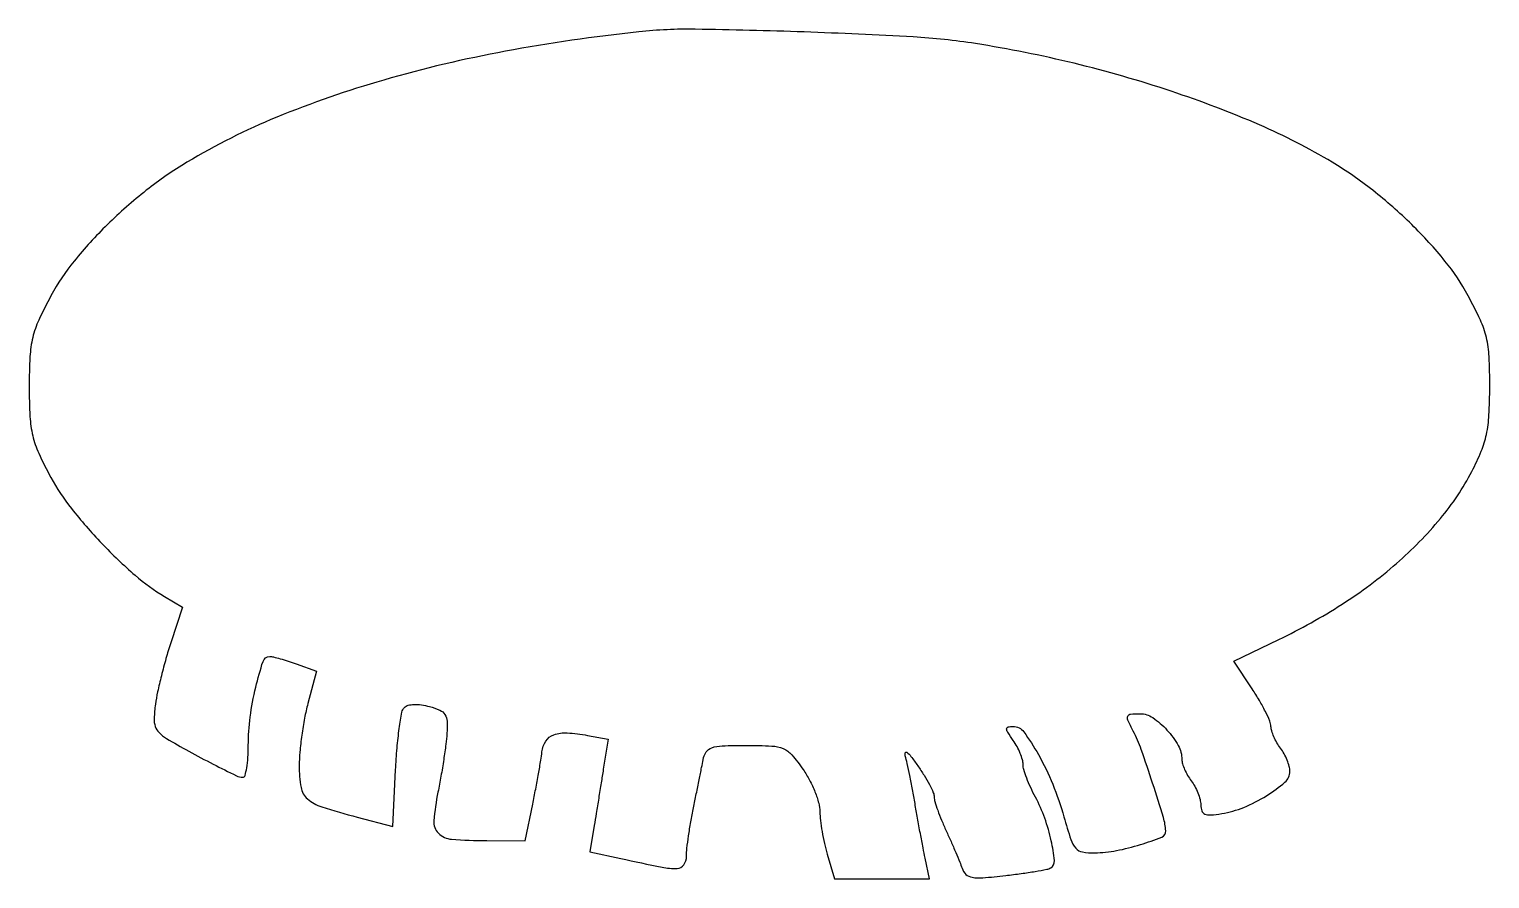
# Model space of a CAD drawing. Extents: x 0 to 230, y 0 to 134.
import ezdxf

# ---------------------------------------------------------------- set-up
doc = ezdxf.new("R2010")
doc.units = 0

msp = doc.modelspace()

# ---------------------------------------------------------------- linework, layer by layer
msp.add_lwpolyline([(96.5, 133.376541, 0.019358), (75.471684, 130.312731, 0.024399), (56.332136, 125.787276, 0.026787), (39.476232, 119.928253, 0.038403), (25.343537, 112.840491, 0.031399), (18.936768, 108.415837, 0.027208), (12.804216, 103.019971, 0.028143), (7.576496, 97.277846, 0.046395), (3.930033, 91.826376, 0.016373), (2.011392, 87.993198, 0.049123), (1.054888, 85.229252, 0.045873), (0.622154, 82.230507, 0.012909), (0.5, 77.5, 0.012888), (0.621828, 72.774522, 0.045726), (1.053241, 69.776967, 0.04913), (2.005778, 67.018652, 0.016543), (3.911714, 63.207995, 0.043429), (7.14657, 58.309783, 0.022916), (11.934636, 52.809598, 0.022918), (17.175666, 47.799729, 0.045897), (21.816818, 44.449137), (24.656103, 42.77193), (22.785252, 37.135965, 0.010654), (22.029352, 34.685377, 0.008192), (21.305449, 31.980565, 0.008294), (20.711762, 29.428168, 0.019465), (20.374777, 27.5, 0.021174), (20.170399, 25.278813, 0.091275), (20.345081, 23.969499, 0.123894), (20.942608, 23.018981, 0.054578), (22.12943, 22.109222, 0.01049), (25.609283, 20.098343, 0.00819), (29.468139, 18.056772, 0.004066), (33.120681, 16.237498, 0.113985), (34.148939, 16, 0.338211), (34.482425, 16.254713, 0.024302), (34.750001, 17.464534, 0.026224), (34.938628, 19.074411, 0.016052), (35, 20.985649, -0.032545), (35.291702, 25.462429, -0.026746), (36.166441, 30.172784, -0.019601), (37.314694, 34.222443, -0.324552), (38.386407, 35, -0.058259), (38.945779, 34.934602, -0.009406), (40.009657, 34.661155, -0.010276), (41.25544, 34.288114, -0.00887), (42.547993, 33.846485), (45.737982, 32.69297), (44.38086, 27.596485, 0.018482), (43.859877, 25.302151, 0.011923), (43.418906, 22.612115, 0.011987), (43.11318, 19.957515, 0.022047), (43.011869, 17.785184, 0.044198), (43.303154, 14.39946, 0.169868), (44.320893, 12.582905, 0.105388), (46.553251, 11.323683, 0.012039), (52.141505, 9.71973), (57.767344, 8.250619), (58.192048, 17.133686, -0.009599), (58.425007, 20.606914, -0.013518), (58.775638, 23.690994, -0.009693), (59.182559, 26.218543, -0.152769), (59.582344, 26.982344, -0.13551), (60.171429, 27.316525, -0.052524), (61.108179, 27.450148, -0.044494), (62.261155, 27.389918, -0.032003), (63.523967, 27.127216, -0.035952), (65.161453, 26.546208, -0.146319), (65.958615, 25.870107, -0.133642), (66.292836, 24.830673, -0.028067), (66.272157, 22.903249, -0.015465), (66.1049, 21.198121, -0.005562), (65.764974, 18.782976, -0.005511), (65.333553, 16.142806, -0.006509), (64.865527, 13.65582, 0.028636), (64.219441, 9.129281, 0.221619), (64.936798, 7.174215, 0.179079), (67.008847, 6.227596, 0.017903), (72.543724, 6.015313), (78.587447, 6), (79.775915, 11.75, 0.003651), (80.250543, 14.134016, 0.003571), (80.69394, 16.542312, 0.003518), (81.053126, 18.66153, 0.013428), (81.232192, 19.989784, -0.118774), (81.838007, 21.683032, -0.162587), (83.099498, 22.679193, -0.102264), (85.202968, 22.980421, -0.030976), (88.419121, 22.581151), (91.638514, 21.977189), (90.894224, 17.238595, -0.000701), (90.559099, 15.124333, -0.000455), (90.166007, 12.6809, -0.000457), (89.77785, 10.295899, -0.000869), (89.460363, 8.377234), (88.770793, 4.254467), (93.635397, 3.190558, 0.004108), (100.149844, 1.82181, 0.058752), (102.509903, 1.629013, 0.235198), (103.572448, 2.206533, 0.153933), (104, 3.562382, -0.028324), (104.06926, 4.784058, -0.007325), (104.32093, 6.740788, -0.007429), (104.674301, 8.96693, -0.007508), (105.092528, 11.17371, 0.00056), (105.542084, 13.377915, 0.00055), (105.989417, 15.59634, 0.00054), (106.377421, 17.542415, 0.002093), (106.61158, 18.75, -0.098473), (107.107479, 19.978512, -0.169091), (107.973107, 20.644541, -0.072085), (109.614285, 20.937894, -0.008239), (113.383051, 21, -0.011314), (117.417604, 20.908698, -0.089079), (119.236818, 20.496265, -0.116551), (120.584279, 19.50826, -0.025016), (122.363999, 17.196249, -0.030493), (123.372969, 15.532131, -0.026471), (124.225675, 13.678471, -0.027365), (124.817213, 11.914163, -0.067298), (125, 10.562269, 0.029696), (125.080667, 9.205237, 0.013134), (125.340247, 7.427776, 0.012946), (125.714699, 5.553333, 0.01701), (126.158288, 3.86602), (127.316575, 0), (134.783288, 0), (142.25, 0), (141.56572, 3.25, -0.004484), (141.240725, 4.865286, -0.001721), (140.816885, 7.115922, -0.001704), (140.373646, 9.561563, -0.002096), (139.977399, 11.846756, 0.004228), (139.585377, 14.051689, 0.004195), (139.15515, 16.255417, 0.004117), (138.746864, 18.17638, 0.016275), (138.44776, 19.346756, -0.139212), (138.444698, 19.84826, -0.5355), (138.686216, 19.927486, -0.063001), (139.344305, 19.26045, -0.010474), (140.411082, 17.803054, -0.014427), (141.402313, 16.296911, -0.017506), (142.239505, 14.82862, -0.016246), (142.853229, 13.560407, -0.104937), (143, 12.868778, 0.073876), (143.105583, 12.158083, 0.01141), (143.552104, 10.800608, 0.012517), (144.159905, 9.213054, 0.010587), (144.879502, 7.565724, -0.004083), (145.645009, 5.87364, -0.003958), (146.390941, 4.151607, -0.00391), (147.023287, 2.626437, -0.014567), (147.385526, 1.652512, 0.123573), (147.998851, 0.701617, 0.148107), (148.95054, 0.232509, 0.06146), (150.643492, 0.162843, 0.007947), (154.256025, 0.516298, 0.005932), (156.708922, 0.825235, 0.008076), (158.912525, 1.165726, 0.005647), (160.742389, 1.500123, 0.086619), (161.339807, 1.728307, 0.289525), (161.916544, 2.8651, 0.029738), (161.434201, 5.980667, 0.033447), (160.404964, 9.560953, 0.036319), (158.929239, 12.87084, -0.016093), (158.190745, 14.362057, -0.017174), (157.566714, 15.866068, -0.016995), (157.120441, 17.190692, -0.072872), (157, 18.012685, 0.07124), (156.893179, 18.75861, 0.026907), (156.542718, 19.754797, 0.025996), (156.039122, 20.813326, 0.028751), (155.443296, 21.777494, -0.010201), (154.567931, 23.083148, -0.138691), (154.403166, 23.626183, -0.355987), (154.628885, 23.914017, -0.055499), (155.401142, 24, -0.239076), (157.096693, 23.14012, -0.029823), (159.402581, 19.562193, -0.031635), (161.657327, 14.889798, -0.027522), (163.42546, 9.75, 0.010025), (164.513426, 6.186849, 0.09811), (165.280417, 4.822039, 0.174913), (166.340939, 4.219201, 0.048641), (168.277935, 4.076852, 0.041202), (171.695057, 4.441136, 0.027824), (175.500541, 5.389343, 0.020317), (178.836729, 6.571199, 0.319456), (179.454348, 7.532039, 0.061863), (179.090767, 9.641286, 0.004946), (177.394534, 15.045037, 0.006568), (175.591799, 20.356793, 0.03269), (174.349145, 23.25, -0.011496), (173.50988, 24.996099, -0.200639), (173.491969, 25.612722, -0.286163), (173.917425, 25.933736, -0.022243), (175.406226, 26, -0.151703), (177.409301, 25.377938, -0.057065), (179.649172, 23.428319, -0.056759), (181.423966, 20.979597, -0.129154), (182, 18.786759, 0.074669), (182.101225, 18.112717, 0.028861), (182.431283, 17.224624, 0.027792), (182.906265, 16.287479, 0.030731), (183.468197, 15.44113, -0.038918), (184.032646, 14.560052, -0.029501), (184.514453, 13.517709, -0.030185), (184.85129, 12.479213, -0.059166), (184.968197, 11.619158, 0.083154), (185.141663, 10.680987, 0.211699), (185.611116, 10.192957, 0.118105), (186.514087, 10.054233, 0.019551), (188.27417, 10.26964, 0.057596), (191.73574, 11.24983, 0.040818), (195.333765, 13.089268, 0.039254), (198.219486, 15.205043, 0.21829), (199, 16.907646, 0.065116), (198.896184, 17.701435, 0.030567), (198.568717, 18.685607, 0.029651), (198.093819, 19.690153, 0.036683), (197.531803, 20.55887, -0.031526), (196.967183, 21.412209, -0.027352), (196.48429, 22.370418, -0.028311), (196.143423, 23.288494, -0.068821), (196.027522, 24, 0.094921), (195.846486, 24.835722, 0.015409), (195.145589, 26.350318, 0.016517), (194.194771, 28.102165, 0.013867), (193.075869, 29.8947), (190.1603, 34.2894), (197.288074, 37.705294, 0.030725), (207.217003, 43.237371, 0.036686), (215.788009, 49.660237, 0.039755), (222.701322, 56.720394, 0.053426), (227.668107, 64.159787, 0.023258), (229.14, 67.323855, 0.04531), (229.957727, 69.982891, 0.038622), (230.355393, 73.01082, 0.012742), (230.480667, 77.5, 0.012833), (230.370438, 82.240727, 0.046235), (229.945066, 85.230747, 0.049531), (228.992894, 87.98631, 0.016286), (227.069967, 91.826376, 0.046395), (223.423504, 97.277846, 0.028143), (218.195784, 103.019971, 0.027208), (212.063232, 108.415837, 0.031399), (205.656463, 112.840491, 0.033557), (194.229642, 118.710309, 0.021574), (180.302521, 124.021114, 0.020535), (165.029156, 128.414703, 0.020752), (149.5, 131.522827, 0.024968), (139.68489, 132.568268, 0.005306), (122.513945, 133.351364, 0.004983), (105.367958, 133.780039, 0.030259)], format="xyb", close=True)

doc.saveas('drawing.dxf')
